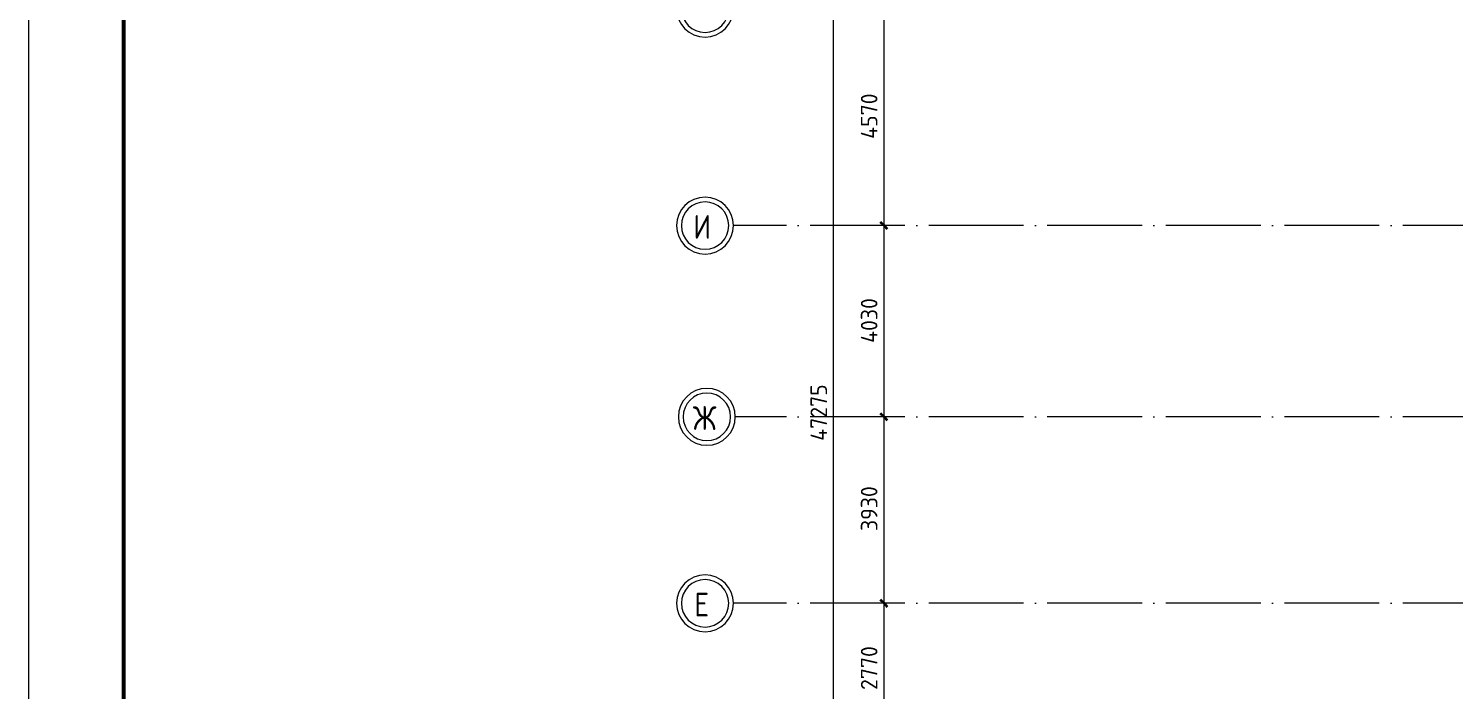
# Model space of a CAD drawing. Header units: millimetres. Extents: x -695119 to 412940, y -249585 to 622758.
# Drawn here: x 240215 to 270283, y 77845 to 91794 of the extents above; entities that cross this region are included whole.
import ezdxf

# ---------------------------------------------------------------- set-up
doc = ezdxf.new("R2010")
doc.units = ezdxf.units.MM
doc.linetypes.add('ADSK_Линия сетки', pattern=[25, 20, -2.5, 0, -2.5])
for name, color, linetype, lineweight in [('Оси', 252, 'Continuous', 9), ('ОФ_рамка', 8, 'Continuous', 60), ('Размеры', 7, 'Continuous', 9)]:
    doc.layers.add(name, color=color, linetype=linetype, lineweight=lineweight)
doc.styles.add('GOST Common_1', font='', dxfattribs={"height": 250})
doc.styles.add('GOST Common_3', font='', dxfattribs={"height": 3.5})
doc.styles.get('GOST Common_1').set_extended_font_data('GOST type B')
doc.styles.get('GOST Common_3').set_extended_font_data('GOST type B')

# ---------------------------------------------------------------- blocks, each defined once
blk = doc.blocks.new('А0')
at = {"layer": 'ОФ_рамка', "color": 0, "linetype": 'Continuous', "lineweight": 5, "ltscale": 100}
blk.add_lwpolyline([(222168, -309617), (222168, -393717)], dxfattribs=at)
at = {"layer": 'ОФ_рамка', "color": 0, "linetype": 'Continuous', "ltscale": 100}
blk.add_lwpolyline([(224168, -310117), (224168, -393217)], dxfattribs=at)
blk = doc.blocks.new('план 2 этажа')
at = {"layer": 'Оси', "color": 251, "linetype": 'ADSK_Линия сетки', "ltscale": 100, "true_color": 0x636466}
for p, q in [((301198, 87642), (255081, 87642)), ((301198, 83612), (255119, 83612)), ((301198, 79682), (255081, 79682))]:
    blk.add_line(p, q, dxfattribs=at)
at = {"layer": 'Оси', "color": 251, "lineweight": 20, "true_color": 0x636466}
for centre, radius, start, end in [((254481, 92212), 600, 90, 270), ((254481, 92212), 500, 90, 270), ((254481, 92212), 600, 270, 90), ((254481, 92212), 500, 270, 90), ((254481, 87642), 600, 90, 270), ((254481, 87642), 500, 90, 270), ((254481, 87642), 600, 270, 90), ((254481, 87642), 500, 270, 90), ((254519, 83612), 600, 90, 270), ((254519, 83612), 600, 270, 90), ((254519, 83612), 500, 90, 270), ((254519, 83612), 500, 270, 90), ((254481, 79682), 600, 90, 270), ((254481, 79682), 500, 90, 270), ((254481, 79682), 600, 270, 90), ((254481, 79682), 500, 270, 90)]:
    blk.add_arc(centre, radius, start, end, dxfattribs=at)
at = {"layer": 'Размеры', "color": 251, "lineweight": 20, "true_color": 0x636466}
for p, q in [((257191, 60070), (257191, 107462)), ((258254, 87642), (258254, 92212)), ((258254, 87642), (258104, 87642)), ((258254, 87642), (258104, 87642)), ((258254, 83612), (258254, 87642)), ((258254, 87642), (258304, 87642)), ((258254, 87642), (258304, 87642)), ((258254, 83612), (258104, 83612)), ((258254, 83612), (258104, 83612)), ((258254, 79682), (258254, 83612)), ((258254, 83612), (258304, 83612)), ((258254, 83612), (258304, 83612)), ((258254, 79682), (258104, 79682)), ((258254, 79682), (258104, 79682)), ((258254, 76912), (258254, 79682)), ((258254, 79682), (258304, 79682)), ((258254, 79682), (258304, 79682))]:
    blk.add_line(p, q, dxfattribs=at)
at = {"layer": 'Размеры', "color": 251, "lineweight": 40, "true_color": 0x636466}
for p, q in [((258254, 87642), (258183, 87712)), ((258254, 87642), (258183, 87712)), ((258254, 87642), (258324, 87571)), ((258254, 87642), (258324, 87571)), ((258254, 83612), (258183, 83682)), ((258254, 83612), (258183, 83682)), ((258254, 83612), (258324, 83541)), ((258254, 83612), (258324, 83541)), ((258254, 79682), (258183, 79752)), ((258254, 79682), (258183, 79752)), ((258254, 79682), (258324, 79611)), ((258254, 79682), (258324, 79611))]:
    blk.add_line(p, q, dxfattribs=at)
at = {"layer": 'Оси', "color": 251, "true_color": 0x636466, "style": 'GOST Common_1', "width": 0.9}
for s, p in [('И', (254234, 87366)), ('Ж', (254224, 83336)), ('Е', (254254, 79406))]:
    blk.add_text(s, height=500, dxfattribs=at).set_placement(p)
at = {"layer": 'Размеры', "color": 251, "lineweight": 20, "true_color": 0x636466, "char_height": 350, "attachment_point": 1, "rotation": 90, "line_spacing_factor": 1.022761, "style": 'GOST Common_3'}
for s, insert, width in [('4570', (257766, 89470), 1095.38), ('4030', (257766, 85170), 1095.38), ('47275', (256704, 83107), 1360.27), ('3930', (257766, 81205), 1059.58), ('2770', (257766, 77855), 1059.58)]:
    blk.add_mtext(s, dxfattribs=dict(at, insert=insert, width=width))

msp = doc.modelspace()

# ---------------------------------------------------------------- block references
msp.add_blockref('план 2 этажа', (0, 0))
at = {"layer": 'ОФ_рамка', "color": 0, "lineweight": -2}
msp.add_blockref('А0', (18047.034, 430761.986), dxfattribs=at)

doc.saveas('drawing.dxf')
